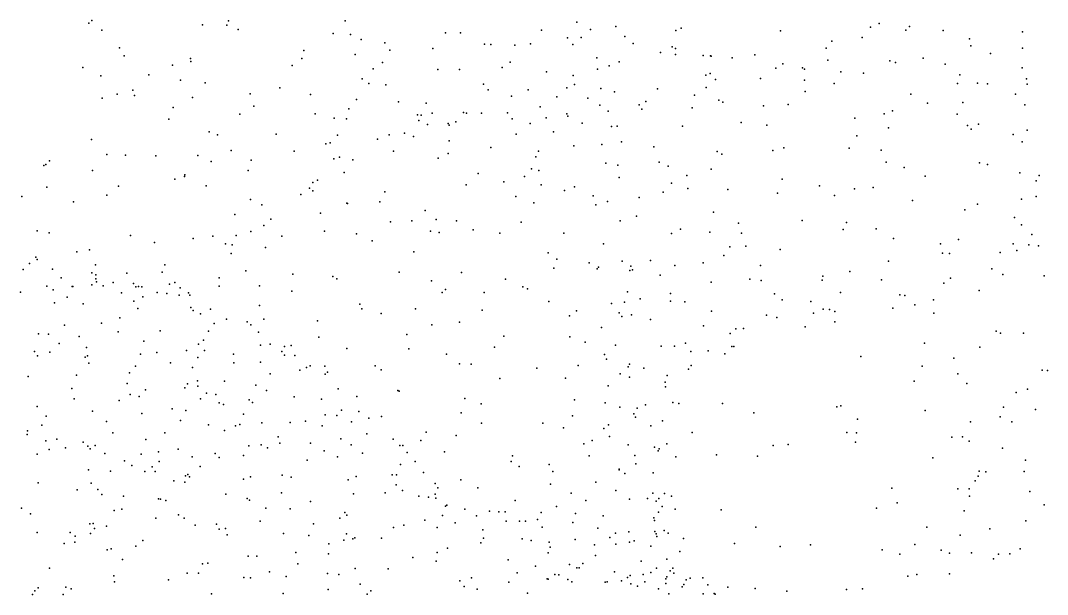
# Model space of a CAD drawing. Header units: metres. Extents: x -24.3 to 24.3, y -27.7 to 27.7.
# Drawn here: x -3.182 to -0.162, y 3.389 to 5.077 of the extents above; entities that cross this region are included whole.
import ezdxf

# ---------------------------------------------------------------- set-up
doc = ezdxf.new("R2010")
doc.units = ezdxf.units.M

msp = doc.modelspace()

# ---------------------------------------------------------------- linework, layer by layer
for p in [(-2.9725, 5.0769, 29.0438), (-2.5706, 5.0764, 29.1623), (-2.2274, 5.076, 22.5565), (-2.9815, 5.0695, 22.695), (-2.943, 5.0488, 25.6749), (-2.647, 5.0643, 20.355), (-2.5752, 5.0636, 16.6098), (-2.5419, 5.0505, 25.3851), (-1.6503, 5.0486, 22.2361), (-1.5463, 5.072, 29.3442), (-1.5057, 5.0508, 16.0204), (-1.4315, 5.0595, 26.209), (-1.2547, 5.048, 22.0029), (-1.2395, 5.0543, 26.5675), (-0.9468, 5.0462, 17.8404), (-0.6823, 5.0578, 28.4533), (-0.6569, 5.0678, 21.7737), (-0.5787, 5.0489, -23.6549), (-0.5678, 5.0595, -12.2128), (-0.4691, 5.0472, 17.3261), (-2.2626, 5.0387, 25.3161), (-2.2115, 5.0354, 16.4495), (-2.1805, 5.0208, 19.8908), (-1.9324, 5.0411, 29.4446), (-1.8884, 5.0409, 3.2058), (-1.5738, 5.0257, 13.1512), (-1.534, 5.0275, 18.8155), (-1.4048, 5.0295, -23.6626), (-0.7961, 5.0167, 17.5739), (-0.7068, 5.0274, 26.8188), (-0.3918, 5.0236, 26.9482), (-0.2354, 5.0436, -23.807), (-2.891, 4.9966, 29.0858), (-2.3495, 4.9886, 16.6635), (-2.111, 5.011, 25.5292), (-2.0963, 4.9894, 25.2853), (-1.97, 4.9951, 19.6076), (-1.8176, 5.0071, 25.5792), (-1.7994, 5.0068, 29.4096), (-1.729, 5.0046, 19.1445), (-1.6828, 5.008, 29.3749), (-1.5584, 5.0066, 25.7457), (-1.3806, 5.0091, 26.323), (-1.2656, 5, 18.1797), (-1.2565, 4.995, 28.6967), (-0.8128, 4.996, 28.4493), (-0.387, 5.0027, 26.2105), (-0.2351, 4.996, 21.7632), (-2.8777, 4.9733, 25.5125), (-2.6824, 4.9656, 12.6371), (-2.6817, 4.9566, -11.6581), (-2.3546, 4.9653, 29.2011), (-2.1982, 4.9768, 29.3187), (-2.1178, 4.9539, 12.8915), (-1.7427, 4.9548, 25.4533), (-1.487, 4.9675, 18.5329), (-1.4222, 4.9552, 29.0506), (-1.2998, 4.9833, 26.4467), (-1.2559, 4.9768, 2.9049), (-1.1752, 4.9741, 28.4974), (-1.1534, 4.9727, 17.7933), (-1.1511, 4.972, -23.5141), (-1.0891, 4.9677, 15.9865), (-1.0225, 4.9762, 2.7879), (-0.8078, 4.9605, 15.8905), (-0.6253, 4.9585, 17.066), (-0.6086, 4.9539, 28.4396), (-0.5274, 4.9658, 13.5088), (-0.3298, 4.9795, 15.5499), (-2.9993, 4.939, 16.833), (-2.7356, 4.946, 3.5054), (-2.3832, 4.9445, 25.3026), (-2.1449, 4.9347, -23.1867), (-1.9547, 4.9328, 29.3509), (-1.8911, 4.9333, 25.3147), (-1.7659, 4.9388, 22.4155), (-1.635, 4.9264, 16.3524), (-1.4856, 4.9337, 25.8838), (-1.4514, 4.9436, 26.0858), (-0.9611, 4.9366, -12.0456), (-0.9403, 4.9497, 26.7572), (-0.8822, 4.9376, 25.9786), (-0.8767, 4.9343, 17.2711), (-0.77, 4.9265, 26.7987), (-0.4627, 4.949, 28.4356), (-0.2365, 4.9383, 13.7406), (-2.9461, 4.9139, 20.4115), (-2.8049, 4.9177, 25.5562), (-2.7119, 4.9014, 16.8703), (-2.6391, 4.8941, 29.1032), (-2.1772, 4.9055, 22.7004), (-1.5569, 4.9153, 25.6457), (-1.1665, 4.9158, 25.8432), (-1.1546, 4.921, 17.5432), (-1.1389, 4.9039, 26.6392), (-1.0065, 4.9064, 28.4396), (-0.8766, 4.9012, 13.3707), (-0.7032, 4.9222, -23.339), (-0.4196, 4.9175, 16.8767), (-0.224, 4.9055, 27.0504), (-2.8526, 4.8717, 22.8328), (-2.4195, 4.8794, 22.7788), (-2.1579, 4.8913, 25.2295), (-2.1082, 4.8878, 16.7665), (-1.8207, 4.8895, 18.9753), (-1.807, 4.8734, 29.2937), (-1.6892, 4.8736, 3.1184), (-1.5752, 4.8791, 17.7772), (-1.5536, 4.8888, 18.1333), (-1.4753, 4.8772, -23.3413), (-1.4359, 4.8675, 16.5628), (-1.3093, 4.8765, 28.5314), (-1.166, 4.88, 16.4566), (-0.875, 4.868, 16.1135), (-0.789, 4.892, 16.91), (-0.4264, 4.8919, 2.3638), (-0.3676, 4.8923, 15.821), (-0.3387, 4.8907, 26.9578), (-0.2221, 4.8899, -12.4037), (-2.9423, 4.849, 3.5428), (-2.8982, 4.8605, 25.6408), (-2.8473, 4.8567, 29.1247), (-2.6768, 4.8508, 20.1573), (-2.5073, 4.8616, 25.4379), (-2.33, 4.859, 25.2354), (-2.1946, 4.8451, 29.1939), (-2.0711, 4.8381, 19.3281), (-1.989, 4.834, 29.2528), (-1.7384, 4.8542, 16.6789), (-1.6052, 4.8523, 29.1705), (-1.5144, 4.8491, 25.7184), (-1.3436, 4.8386, 26.3504), (-1.2002, 4.8571, 13.2585), (-1.1286, 4.8424, 22.1276), (-1.1171, 4.8373, 17.0732), (-0.5636, 4.8607, 26.8504), (-0.5154, 4.8335, 28.4079), (-0.4109, 4.8358, 21.8906), (-0.2561, 4.8605, 28.3065), (-2.7335, 4.8215, 29.0951), (-2.4962, 4.825, 29.1059), (-2.3158, 4.8027, 3.3694), (-2.2166, 4.8171, 25.4843), (-1.972, 4.8046, 25.1996), (-1.8793, 4.8065, 17.7354), (-1.871, 4.8045, 29.2194), (-1.8267, 4.8048, 18.3417), (-1.7506, 4.8059, 16.9161), (-1.6546, 4.823, 25.4268), (-1.5755, 4.8023, 28.9147), (-1.4788, 4.8276, 28.7867), (-1.4542, 4.8106, 17.0724), (-1.363, 4.829, 17.3273), (-1.3547, 4.8162, 16.8172), (-1.2069, 4.8207, 28.434), (-0.9976, 4.8261, 16.6884), (-0.925, 4.8301, 26.7771), (-0.6425, 4.8027, 21.9244), (-0.6182, 4.8117, 16.1609), (-0.2283, 4.8291, 2.1836), (-2.7467, 4.7867, 25.477), (-2.5375, 4.8017, 19.9451), (-2.2597, 4.7899, 17.0032), (-2.2238, 4.7875, 19.4793), (-2.0145, 4.7995, 3.2471), (-2.0113, 4.7827, 18.9673), (-2.0038, 4.7991, 17.0018), (-1.9245, 4.7739, 18.0735), (-1.9021, 4.7787, 12.9629), (-1.7361, 4.7874, 25.3279), (-1.6836, 4.7737, 17.3841), (-1.6362, 4.7911, 29.0352), (-1.5729, 4.7955, -11.8789), (-1.5304, 4.7747, 28.6562), (-1.0625, 4.7769, 26.7072), (-0.7291, 4.7898, 28.3968), (-0.4275, 4.8015, 26.9197), (-2.6278, 4.7492, 25.3657), (-2.4301, 4.7431, 25.2419), (-2.0527, 4.7456, 29.0869), (-1.9858, 4.7709, -11.7508), (-1.9216, 4.7693, 17.2697), (-1.7244, 4.743, 28.9219), (-1.6145, 4.7501, 28.7431), (-1.4444, 4.7654, 28.5056), (-1.4441, 4.7656, 25.9053), (-1.4277, 4.7662, 2.965), (-1.2351, 4.7663, 26.5707), (-0.9872, 4.7689, 28.3788), (-0.6298, 4.7617, 13.4836), (-0.3969, 4.7682, 16.5543), (-0.3866, 4.7574, -23.2494), (-0.3654, 4.7718, 28.3408), (-0.2215, 4.7542, 16.6972), (-2.9739, 4.7275, 25.4879), (-2.603, 4.7407, 22.9188), (-2.2844, 4.7145, -22.9152), (-2.2722, 4.7172, 17.5043), (-2.2501, 4.7394, 29.0452), (-2.133, 4.7278, 25.1382), (-2.0982, 4.7407, 22.8488), (-2.0265, 4.7363, 17.5483), (-1.9219, 4.7228, 28.9914), (-1.473, 4.7123, -23.0643), (-1.4152, 4.7206, 26.0523), (-0.723, 4.7382, 26.8231), (-0.2626, 4.7416, 26.4434), (-0.2367, 4.7206, 15.5836), (-2.9288, 4.6827, 29.1383), (-2.5629, 4.6949, 29.0554), (-2.3775, 4.6931, 28.9936), (-2.0855, 4.6932, 28.9483), (-1.9244, 4.6862, -23.0367), (-1.7994, 4.7038, 28.8236), (-1.659, 4.6926, 28.5462), (-1.5551, 4.7085, 28.4848), (-1.3202, 4.7054, 26.36), (-1.1331, 4.6915, 2.7573), (-1.1194, 4.6844, 28.3409), (-0.9697, 4.6951, 26.0518), (-0.9377, 4.703, 22.1479), (-0.7453, 4.7019, -12.1649), (-0.6512, 4.6953, 28.3612), (-3.1077, 4.6534, 25.692), (-3.0973, 4.6643, 12.4688), (-2.874, 4.6814, 16.9785), (-2.7847, 4.6788, 29.1162), (-2.6611, 4.6804, 12.6698), (-2.6215, 4.6624, -22.849), (-2.5038, 4.6667, 3.4405), (-2.2612, 4.6706, 28.9409), (-2.2442, 4.6748, 19.1352), (-2.2047, 4.6673, 18.6667), (-1.9544, 4.6726, 28.8528), (-1.6671, 4.6758, 25.3039), (-1.4614, 4.6575, 25.6597), (-1.4253, 4.6518, 28.3545), (-1.3043, 4.6608, 22.4077), (-0.6366, 4.6605, 26.3523), (-0.3622, 4.6583, 2.2359), (-0.3387, 4.6534, 27.0265), (-3.1143, 4.6508, 29.1284), (-2.9707, 4.6363, 25.6393), (-2.699, 4.6228, 19.8017), (-2.513, 4.6359, 19.5921), (-2.2309, 4.6304, 18.1807), (-1.8365, 4.6273, 25.1498), (-1.6796, 4.6412, 13.0744), (-1.6581, 4.636, 3.0924), (-1.2779, 4.6483, -11.9589), (-1.1507, 4.6395, -22.8379), (-0.5832, 4.6451, 2.4121), (-0.243, 4.629, 27.1367), (-0.1865, 4.6212, -3.8488), (-2.7282, 4.61, 25.4136), (-2.7006, 4.6181, 25.4087), (-2.6365, 4.5913, 25.3307), (-2.3228, 4.6011, 18.9284), (-2.3087, 4.608, 12.8341), (-1.8714, 4.5938, 3.1809), (-1.7612, 4.6027, 28.4828), (-1.7006, 4.6186, 25.612), (-1.6512, 4.5935, 28.3859), (-1.422, 4.6154, 25.8209), (-1.2678, 4.599, 26.459), (-1.2227, 4.6209, 26.5842), (-0.9421, 4.6109, 26.8428), (-0.5222, 4.6189, 26.9531), (-0.1958, 4.6051, 13.8981), (-3.1054, 4.5871, -22.6934), (-2.9289, 4.5638, 22.9534), (-2.8942, 4.5897, 25.5544), (-2.3578, 4.5651, 17.7542), (-2.3329, 4.584, 23.0343), (-2.3231, 4.5757, 28.8902), (-2.111, 4.5733, 28.7641), (-1.5822, 4.5775, 22.6818), (-1.5527, 4.5877, 25.3862), (-1.4985, 4.5614, 28.2965), (-1.2925, 4.5724, 28.282), (-1.2196, 4.583, 13.231), (-1.102, 4.5805, 26.7316), (-0.9564, 4.5696, 28.2661), (-0.8327, 4.5904, 26.8848), (-0.788, 4.562, 2.5168), (-0.7295, 4.5816, 28.2835), (-0.6744, 4.586, 26.927), (-3.1784, 4.5592, 22.8237), (-3.0265, 4.5436, 20.0585), (-2.5061, 4.5502, 25.198), (-2.4723, 4.5346, 28.97), (-2.2232, 4.54, 28.8306), (-2.2204, 4.5386, 25.0642), (-2.1259, 4.5439, 25.4531), (-1.7261, 4.5591, -22.8533), (-1.6723, 4.5409, 25.2162), (-1.4908, 4.5348, 2.9843), (-1.4557, 4.5444, 25.5881), (-1.3631, 4.5564, 26.1913), (-0.5586, 4.5481, 28.2398), (-0.3677, 4.5367, -22.9484), (-0.2389, 4.552, 28.0835), (-0.1952, 4.5597, 15.7621), (-2.5521, 4.5062, 19.2122), (-2.2999, 4.5101, 3.3514), (-1.9925, 4.5187, 25.0587), (-1.3711, 4.5016, 26.0737), (-1.1441, 4.5137, 28.228), (-0.4053, 4.5198, 26.5634), (-2.4664, 4.4746, 18.1231), (-2.4467, 4.493, 18.3568), (-2.0947, 4.4847, -22.8791), (-2.0318, 4.4877, 28.5511), (-1.9597, 4.4923, 23.0584), (-1.9006, 4.4884, 25.4976), (-1.7099, 4.4838, 28.2818), (-1.4184, 4.4875, 28.2372), (-1.0704, 4.4809, 22.4414), (-0.8832, 4.4885, 13.4021), (-0.7529, 4.483, 28.1998), (-0.2587, 4.4982, 27.2314), (-0.2381, 4.4764, 27.9757), (-3.1336, 4.4583, 29.1003), (-3.0986, 4.4523, 16.7214), (-2.8589, 4.4444, 29.0887), (-2.6173, 4.443, 28.9956), (-2.5482, 4.4444, 18.8152), (-2.5053, 4.4565, -11.6004), (-2.4143, 4.4426, 25.0957), (-2.2883, 4.4578, 25.3279), (-2.1946, 4.4498, -11.6536), (-1.9765, 4.4576, 28.4468), (-1.9516, 4.4539, 12.9482), (-1.8514, 4.4619, 28.3282), (-1.7725, 4.452, 25.1083), (-1.5847, 4.452, 25.2889), (-1.2677, 4.4504, -22.6288), (-1.2415, 4.463, 26.5838), (-1.1548, 4.4549, 2.7562), (-1.0623, 4.4513, 26.8389), (-0.7631, 4.4622, 26.9755), (-0.6662, 4.4642, 13.4932), (-0.2083, 4.4474, 27.38), (-2.7887, 4.4246, 25.3823), (-2.6748, 4.4362, 12.678), (-2.5799, 4.4199, 25.2079), (-2.56, 4.417, 17.4896), (-2.1487, 4.4292, 28.6077), (-1.468, 4.42, 25.4805), (-1.0966, 4.4112, 13.3201), (-1.0494, 4.4138, 28.1573), (-0.6147, 4.4361, 26.5063), (-0.4764, 4.4204, 2.248), (-0.4237, 4.4328, 22.146), (-0.2625, 4.42, -3.9167), (-0.2173, 4.4176, 27.8082), (-0.1887, 4.4147, 27.6671), (-3.1377, 4.3811, 14.4261), (-3.0165, 4.3963, 19.7527), (-2.98, 4.4029, 12.5477), (-2.5632, 4.3923, 23.2134), (-2.4617, 4.4091, 28.8799), (-2.0259, 4.3964, 24.984), (-1.6303, 4.3935, 25.189), (-1.1142, 4.3857, 26.0825), (-0.9485, 4.4037, 26.2236), (-0.4708, 4.393, 28.0515), (-0.4507, 4.3916, 27.1839), (-0.3016, 4.3953, 27.9093), (-0.2523, 4.4007, -4.261), (-3.1562, 4.3629, 3.5803), (-3.1339, 4.3738, 25.4889), (-2.9619, 4.3584, 25.3613), (-2.7582, 4.3588, 17.2345), (-1.6049, 4.3752, 28.1772), (-1.5101, 4.3642, 22.8937), (-1.4823, 4.352, 28.1496), (-1.4129, 4.3696, 25.7303), (-1.3876, 4.3549, 25.92), (-1.3297, 4.3715, 26.3484), (-1.2582, 4.3565, 28.132), (-1.1743, 4.3647, 26.7543), (-1.0064, 4.3566, 26.9935), (-0.6293, 4.3694, 28.0775), (-3.1743, 4.3451, 25.4248), (-3.0886, 4.3458, 14.205), (-3.0629, 4.3199, 14.082), (-2.9732, 4.3346, 25.4275), (-2.9614, 4.329, 14.3386), (-2.8699, 4.3341, 23.0565), (-2.7659, 4.3369, 29.0146), (-2.598, 4.3203, 28.9244), (-2.5196, 4.3413, 25.206), (-2.3811, 4.3316, 28.7863), (-2.2636, 4.3238, 23.3232), (-2.0685, 4.3366, 28.4629), (-1.8851, 4.3359, 28.3003), (-1.6143, 4.3488, 25.6231), (-1.4869, 4.3471, 25.3881), (-1.3906, 4.3423, 26.1229), (-1.383, 4.3436, 2.9023), (-1.3016, 4.3281, 26.4625), (-0.8226, 4.3254, 28.0174), (-0.743, 4.3394, 2.4651), (-0.4475, 4.3196, -22.6083), (-0.3257, 4.3471, 13.8859), (-0.2931, 4.3303, 27.5001), (-0.1715, 4.3261, -4.7625), (-3.1051, 4.2954, 13.7955), (-3.031, 4.2944, 29.0725), (-3.0289, 4.2952, 14.5597), (-2.9724, 4.3, 14.4539), (-2.9609, 4.3174, 14.147), (-2.9592, 4.3087, 13.932), (-2.9396, 4.2966, 19.3247), (-2.9101, 4.3067, 16.951), (-2.85, 4.3036, 13.993), (-2.8436, 4.2935, 14.2312), (-2.8352, 4.2951, 18.9352), (-2.8254, 4.2941, 13.7972), (-2.7447, 4.3017, 18.5235), (-2.7283, 4.3067, 18.2781), (-2.7129, 4.2914, 17.9804), (-2.598, 4.2955, 25.1671), (-2.4795, 4.2965, 3.4161), (-2.2526, 4.3174, 28.6415), (-1.9742, 4.3118, 23.2942), (-1.7561, 4.3167, 28.2235), (-1.705, 4.2939, 3.0861), (-1.151, 4.3076, 28.0316), (-1.0377, 4.3162, -22.4951), (-1.0042, 4.3123, 28.0093), (-0.825, 4.3132, 27.1509), (-0.6504, 4.3141, 27.9572), (-0.4666, 4.3048, 27.8892), (-3.1824, 4.2778, 13.6438), (-3.0863, 4.2848, 14.6857), (-3.0449, 4.2638, 13.4118), (-2.8855, 4.2759, 25.3484), (-2.8224, 4.2643, 13.3954), (-2.7809, 4.2768, 14.0867), (-2.752, 4.2747, 13.9059), (-2.7163, 4.2689, 13.7482), (-2.6884, 4.2763, 25.2448), (-2.6846, 4.2698, 13.4822), (-2.3849, 4.2809, 24.9989), (-1.9424, 4.2775, 24.8791), (-1.9322, 4.2862, -11.7271), (-1.8187, 4.2772, 24.9354), (-1.6913, 4.2876, 23.1197), (-1.3968, 4.2796, 13.148), (-1.2707, 4.2744, 22.8343), (-0.9645, 4.273, 2.6129), (-0.7707, 4.2772, 27.9042), (-0.5963, 4.2699, 27.3312), (-0.5813, 4.2688, 27.8149), (-0.3633, 4.2835, 27.5921), (-3.0826, 4.2473, 13.2979), (-2.9985, 4.2438, 13.2005), (-2.8489, 4.2519, 14.4293), (-2.8372, 4.2303, 13.1867), (-2.6812, 4.2331, 23.4029), (-2.4791, 4.239, 12.7834), (-2.1846, 4.2429, 12.8764), (-2.1789, 4.2294, 28.5237), (-2.0203, 4.2293, 28.3588), (-1.6284, 4.2511, 25.1059), (-1.4444, 4.2451, 25.4901), (-1.406, 4.2486, 25.8465), (-1.3597, 4.2582, 28.0236), (-1.2711, 4.2518, 26.5896), (-1.2287, 4.2496, 27.9612), (-0.9424, 4.2555, 27.8987), (-0.858, 4.2507, 13.4321), (-0.6164, 4.2311, 27.4847), (-0.5518, 4.241, 27.6764), (-0.4973, 4.2559, 27.4833), (-2.8903, 4.2023, 14.6482), (-2.6743, 4.2239, 28.9485), (-2.6529, 4.2147, 13.3241), (-2.6239, 4.2278, 13.8738), (-2.5765, 4.1989, 14.1009), (-2.4671, 4.1991, 24.9684), (-2.1219, 4.215, 3.2673), (-1.8245, 4.2253, 12.9903), (-1.5675, 4.2084, -22.6419), (-1.5474, 4.2232, 25.2161), (-1.4219, 4.2172, 26.1223), (-1.4135, 4.2071, 25.6311), (-1.3854, 4.2113, 26.2482), (-1.1498, 4.2219, 26.9273), (-0.9887, 4.2104, 27.783), (-0.9579, 4.2034, 27.3162), (-0.8503, 4.2163, 27.7358), (-0.822, 4.2282, 27.3293), (-0.8035, 4.2268, 22.5463), (-0.7875, 4.2209, 26.4242), (-0.4965, 4.2164, 22.3819), (-3.0533, 4.1809, 25.3378), (-2.9445, 4.1875, 13.0554), (-2.6128, 4.1864, 14.3377), (-2.5155, 4.1908, 28.8579), (-2.505, 4.1818, 13.6869), (-2.3094, 4.1935, 28.6561), (-1.9723, 4.1826, 24.7739), (-1.8912, 4.1904, 28.2577), (-1.4739, 4.1747, 25.3129), (-1.33, 4.198, 26.4421), (-1.1736, 4.179, 27.8512), (-1.079, 4.1708, 22.8138), (-1.056, 4.1711, 13.3331), (-0.875, 4.1767, 27.4842), (-0.7877, 4.1913, 27.5927), (-3.1293, 4.1552, -11.6093), (-3.0999, 4.155, 12.5994), (-3.0099, 4.1474, 14.8382), (-2.895, 4.1616, 14.7615), (-2.7721, 4.1644, 25.2176), (-2.6298, 4.1638, 17.3857), (-2.4829, 4.161, 14.0012), (-2.3048, 4.1463, 24.7911), (-2.0466, 4.1536, 23.5952), (-1.7605, 4.1484, 28.1793), (-1.5671, 4.1466, 25.0775), (-1.0952, 4.157, 27.2161), (-0.3131, 4.1635, -3.6555), (-0.2999, 4.1574, -4.6823), (-0.2327, 4.1572, 22.3111), (-3.0689, 4.1275, 16.5655), (-2.9885, 4.1158, 29.0428), (-2.8194, 4.1342, 25.1985), (-2.6589, 4.1254, 13.1014), (-2.6447, 4.1375, 14.5216), (-2.4762, 4.1222, 14.3227), (-2.4487, 4.1256, 13.4706), (-2.4061, 4.1183, 28.7496), (-2.3864, 4.1214, 13.868), (-2.2226, 4.1129, -22.9853), (-2.0407, 4.112, 28.3673), (-1.7889, 4.1166, 24.7898), (-1.5221, 4.1311, 27.9652), (-1.4327, 4.1223, 25.9456), (-1.2985, 4.1194, 26.5872), (-1.2595, 4.1195, 27.7845), (-1.2266, 4.1283, 26.8439), (-1.0903, 4.1188, 27.3416), (-1.0849, 4.1186, 27.5867), (-0.5235, 4.1279, 13.6656), (-0.3614, 4.1168, -4.3236), (-3.1418, 4.104, 14.9558), (-3.1327, 4.0906, 29.0235), (-3.096, 4.1022, 3.5666), (-2.9921, 4.0869, 25.2499), (-2.9853, 4.0907, 12.9533), (-2.8293, 4.0963, 12.9771), (-2.7814, 4.101, 12.6618), (-2.6941, 4.1069, 18.1901), (-2.6614, 4.0862, 14.6802), (-2.6417, 4.1066, 25.0304), (-2.5563, 4.0955, 24.9162), (-2.4135, 4.1038, 14.1798), (-2.4059, 4.093, 24.9512), (-2.3755, 4.0916, 13.5996), (-1.9296, 4.0961, 25.3065), (-1.4646, 4.0946, 25.7497), (-1.4592, 4.0813, 25.2132), (-1.2109, 4.1039, 27.675), (-1.1604, 4.106, 26.1204), (-1.111, 4.0964, 27.4728), (-0.7112, 4.0886, 2.3716), (-0.4372, 4.0844, -12.3748), (-2.9814, 4.0698, 18.9692), (-2.8447, 4.061, 14.865), (-2.7415, 4.0706, 14.7996), (-2.6763, 4.0562, 13.0019), (-2.5553, 4.0703, 13.143), (-2.4768, 4.0727, 14.4746), (-2.3612, 4.0485, 13.3577), (-2.3413, 4.057, 13.4759), (-2.3306, 4.0612, 14.0546), (-2.2876, 4.0607, 24.6906), (-2.1398, 4.0612, 25.1527), (-2.1215, 4.0496, 24.6412), (-1.8913, 4.0679, 24.6603), (-1.857, 4.0663, 28.228), (-1.6642, 4.0548, 24.8291), (-1.5423, 4.0623, 24.9676), (-1.3951, 4.0591, 25.629), (-1.3911, 4.0663, 27.8095), (-1.3491, 4.055, 26.4749), (-1.2179, 4.0519, 27.3797), (-1.2097, 4.0625, 27.0973), (-0.5305, 4.0606, 2.1828), (-0.1776, 4.0484, 14.3277), (-0.1621, 4.0482, -3.0687), (-3.1604, 4.0304, 19.2638), (-3.0174, 4.0338, 14.9874), (-2.8616, 4.0408, 28.9939), (-2.6618, 4.0178, 23.6902), (-2.4484, 4.0383, 13.2254), (-2.2864, 4.0368, 13.706), (-2.2795, 4.0431, 13.9149), (-1.773, 4.0239, 3.0993), (-1.5797, 4.025, 23.5131), (-1.4192, 4.0383, 25.7602), (-1.391, 4.0285, 25.4101), (-1.2806, 4.0333, 23.1457), (-0.4259, 4.0383, 13.8746), (-3.0316, 3.9949, 29.0369), (-2.8692, 4.0098, 25.1016), (-2.8147, 3.9913, 12.8852), (-2.6991, 3.9971, 28.9396), (-2.6915, 4.0082, 24.9568), (-2.6607, 4.0018, 24.9834), (-2.5821, 4.0164, 16.9743), (-2.4908, 4.0044, -23.1704), (-2.4587, 3.9894, 28.8042), (-2.2481, 3.9935, 13.5376), (-2.0729, 3.9887, 23.9826), (-2.069, 3.9873, 28.3847), (-1.4543, 4.0026, 26.1671), (-1.2864, 4.0136, 2.8131), (-1.2855, 3.9997, 27.4739), (-0.5538, 4.0166, 22.6166), (-0.3996, 4.0093, -22.5182), (-0.2206, 3.9927, 15.4893), (-3.025, 3.965, 12.8445), (-2.8921, 3.9599, 18.552), (-2.8598, 3.9773, 14.9903), (-2.8339, 3.9716, -23.2672), (-2.6527, 3.9646, 17.9269), (-2.6353, 3.9809, 24.8466), (-2.6078, 3.9771, 17.5341), (-2.5101, 3.9613, 24.7212), (-2.378, 3.9704, 23.8384), (-2.2969, 3.9637, 14.409), (-2.1936, 3.971, 13.7996), (-1.8761, 3.9654, -22.884), (-1.5534, 3.9613, 27.9236), (-0.2546, 3.9832, 14.1122), (-3.1336, 3.9422, 25.1626), (-2.9709, 3.9282, 25.089), (-2.7367, 3.9349, 16.6802), (-2.6961, 3.9302, 12.8784), (-2.5978, 3.9525, 14.883), (-2.5851, 3.948, 12.9611), (-2.4997, 3.9542, 13.0507), (-2.2385, 3.931, 28.5672), (-2.1875, 3.9274, 14.1802), (-1.8277, 3.9498, 24.604), (-1.4633, 3.9526, 27.7743), (-1.4194, 3.9403, -22.5637), (-1.369, 3.9373, 25.6202), (-1.3442, 3.947, 27.5819), (-1.2637, 3.9539, 27.285), (-1.2459, 3.9506, 27.1175), (-1.1182, 3.9512, -22.4195), (-0.782, 3.9412, -22.3821), (-0.7696, 3.9435, -12.2213), (-0.522, 3.9307, 26.8142), (-0.2916, 3.9397, 22.5648), (-0.1968, 3.9331, 15.926), (-3.1075, 3.9134, 16.3945), (-2.9293, 3.8979, 29.0417), (-2.8253, 3.9215, 24.9875), (-2.712, 3.901, 15.0392), (-2.5267, 3.9195, 24.6636), (-2.3441, 3.899, 28.6999), (-2.2867, 3.9178, 14.5848), (-2.2523, 3.9157, 24.5244), (-2.2086, 3.8966, 13.4045), (-2.1585, 3.9076, 13.6681), (-2.1203, 3.9124, 13.9982), (-1.8868, 3.9238, 28.2335), (-1.5587, 3.9143, 13.046), (-1.379, 3.9204, 23.4437), (-1.374, 3.9105, 25.1509), (-1.2947, 3.8997, 26.7345), (-1.0259, 3.923, 26.3073), (-0.721, 3.9044, 13.517), (-0.3882, 3.8971, -4.081), (-0.3009, 3.9114, 27.0143), (-0.267, 3.8967, 15.2755), (-3.162, 3.8705, 12.6838), (-3.1197, 3.8874, 29.0682), (-2.6295, 3.888, 24.7206), (-2.5827, 3.8719, 23.8894), (-2.5502, 3.885, 12.7387), (-2.5377, 3.8893, 16.7954), (-2.4728, 3.8939, 14.8766), (-2.3895, 3.8952, 24.5673), (-2.2957, 3.8856, 12.808), (-1.9896, 3.867, 25.0686), (-1.8264, 3.8926, 24.0002), (-1.6464, 3.8931, 27.9898), (-1.5857, 3.8797, 24.7666), (-1.4667, 3.8769, 26.1825), (-1.4535, 3.8881, 25.9589), (-1.3288, 3.885, 25.4923), (-3.1629, 3.8596, 15.309), (-3.1078, 3.8411, 18.803), (-3.076, 3.8455, -23.4089), (-2.9982, 3.837, 15.4744), (-2.911, 3.8645, 15.2917), (-2.8137, 3.8453, 29.0181), (-2.758, 3.8647, 24.8243), (-2.4247, 3.853, 24.3006), (-2.2406, 3.8466, 13.234), (-2.1637, 3.8615, 14.3819), (-2.086, 3.8457, 24.7371), (-2.0055, 3.8419, 28.3099), (-1.9012, 3.8568, 24.5126), (-1.501, 3.8422, 25.728), (-1.4503, 3.854, 24.9227), (-1.2073, 3.8651, -12.0304), (-0.7518, 3.8654, 22.8763), (-0.7262, 3.8374, 26.6337), (-0.7233, 3.8643, 2.3253), (-0.4437, 3.8523, 2.0414), (-0.4119, 3.853, 13.99), (-0.3928, 3.8396, -4.4322), (-3.0985, 3.8154, 15.5999), (-3.0499, 3.8205, -11.6114), (-2.9846, 3.8249, 25.0139), (-2.978, 3.8172, 15.6118), (-2.9627, 3.8273, 23.256), (-2.7764, 3.8082, 15.3166), (-2.7189, 3.8166, 15.1904), (-2.5113, 3.826, 24.5746), (-2.4751, 3.8291, 14.9948), (-2.4556, 3.8201, 28.8382), (-2.42, 3.8339, 3.3827), (-2.3294, 3.834, 13.0759), (-2.289, 3.8113, 24.4628), (-2.2102, 3.8297, 14.7522), (-2.0672, 3.8273, 24.4515), (-2.0579, 3.8272, 3.2666), (-2.045, 3.8071, 13.9895), (-1.9355, 3.8088, 12.8796), (-1.5256, 3.8326, 27.7785), (-1.3953, 3.8292, 27.4892), (-1.3182, 3.8222, 25.2197), (-1.307, 3.8119, 25.9151), (-1.3038, 3.8171, 25.3905), (-1.2819, 3.8319, 26.885), (-0.9684, 3.8272, 13.3784), (-0.9252, 3.8299, 23.0862), (-0.2948, 3.8198, -5.034), (-3.1331, 3.8018, 25.0728), (-2.9343, 3.8034, 12.7019), (-2.8766, 3.7823, 18.3784), (-2.8275, 3.8017, 15.4835), (-2.7746, 3.7807, 16.4423), (-2.6772, 3.7938, 12.7727), (-2.6096, 3.8035, 28.9404), (-2.5986, 3.7921, 17.7406), (-2.5262, 3.7975, 12.8388), (-2.3392, 3.7838, 14.9595), (-2.2506, 3.7938, 14.8647), (-2.1769, 3.8043, 13.3331), (-2.0215, 3.7807, 14.1285), (-1.7397, 3.7801, 24.5542), (-1.7356, 3.7973, 28.0362), (-1.5101, 3.7968, -11.8994), (-1.3757, 3.7976, 13.1246), (-1.2547, 3.7944, 2.7728), (-1.1354, 3.7996, 13.2283), (-1.0146, 3.7956, 2.6), (-0.4995, 3.7915, -12.3999), (-0.2266, 3.7837, -3.2987), (-2.9827, 3.7561, 15.7593), (-2.9176, 3.7517, 16.2442), (-2.8547, 3.7687, 23.58), (-2.8168, 3.7513, 15.7259), (-2.7955, 3.765, 24.6168), (-2.7861, 3.751, 12.7337), (-2.6542, 3.766, 15.3346), (-2.0648, 3.7713, 13.5905), (-1.9974, 3.7477, 14.2524), (-1.7155, 3.7654, 24.1776), (-1.6274, 3.7717, 24.6488), (-1.6168, 3.7504, 25.4775), (-1.4218, 3.7574, 25.9737), (-1.4215, 3.756, 26.24), (-1.3725, 3.7735, 26.5434), (-1.3216, 3.7465, 23.6254), (-0.363, 3.752, 15.4656), (-0.3438, 3.7495, 15.1167), (-0.2302, 3.7509, 16.1194), (-3.1305, 3.7176, 15.7705), (-2.9751, 3.7165, 24.9068), (-2.7312, 3.723, 3.5101), (-2.6994, 3.7199, 15.6562), (-2.6969, 3.7382, 28.9987), (-2.6899, 3.7416, 18.0057), (-2.6855, 3.7352, 15.5284), (-2.5264, 3.7287, 15.2631), (-2.5061, 3.7352, 16.5851), (-2.4133, 3.7403, 15.1039), (-2.3866, 3.7339, 28.7943), (-2.2184, 3.7262, 28.5953), (-2.1949, 3.7357, -11.6826), (-2.0891, 3.7409, 14.7687), (-2.077, 3.7408, 14.6333), (-1.9631, 3.7159, -23.0808), (-1.8874, 3.7261, 28.1366), (-1.4901, 3.7191, 27.5771), (-1.4047, 3.7448, 27.356), (-0.3746, 3.7236, 15.7136), (-0.366, 3.7372, -4.8173), (-3.0156, 3.697, 24.7291), (-2.9549, 3.6983, 29.0949), (-2.4145, 3.6885, 17.3781), (-2.1103, 3.6886, 28.4004), (-2.0774, 3.7112, 13.4401), (-2.059, 3.6954, 14.8832), (-1.9549, 3.7025, 24.4433), (-1.8373, 3.7032, 24.8569), (-1.6241, 3.7133, 27.8287), (-1.5631, 3.6868, 27.6891), (-1.4317, 3.6952, 24.8278), (-1.3227, 3.6875, 26.8259), (-1.288, 3.6866, 25.5394), (-0.6194, 3.7018, 26.8121), (-0.4257, 3.7001, -22.4076), (-0.3922, 3.6994, 22.7488), (-0.2135, 3.6922, -5.3345), (-2.9429, 3.6836, 15.8615), (-2.8792, 3.6784, 12.6853), (-2.7771, 3.6705, -11.5976), (-2.7707, 3.6691, 24.6695), (-2.7551, 3.6653, 15.8107), (-2.5784, 3.6843, 15.5457), (-2.5162, 3.6717, 12.7995), (-2.5091, 3.6668, 28.916), (-2.33, 3.6623, 24.4179), (-2.2028, 3.6847, 15.0232), (-2.0111, 3.6779, 28.2906), (-1.9822, 3.6758, 14.5773), (-1.9632, 3.6846, 13.9818), (-1.9608, 3.672, 13.8361), (-1.7273, 3.6652, 24.3756), (-1.5197, 3.666, 13.022), (-1.3918, 3.6697, 27.1652), (-1.3385, 3.6717, 26.9502), (-1.3131, 3.6635, 26.5823), (-1.3051, 3.6713, 25.0844), (-1.2676, 3.6783, 25.2761), (-0.6039, 3.6583, 2.1517), (-0.3914, 3.6779, 27.0344), (-3.1796, 3.6433, 15.8645), (-3.1533, 3.626, 12.7025), (-2.9068, 3.6361, -23.5995), (-2.8847, 3.6399, 24.1851), (-2.4605, 3.6435, 15.3656), (-2.389, 3.6413, 12.9097), (-2.2284, 3.6305, 16.6112), (-1.9327, 3.6488, 14.1373), (-1.9285, 3.6514, 14.2827), (-1.8752, 3.6401, 14.6851), (-1.803, 3.6342, -11.7799), (-1.7756, 3.632, 14.8587), (-1.7569, 3.6319, 24.5041), (-1.6511, 3.6301, 25.1017), (-1.6063, 3.648, 24.6244), (-1.5498, 3.6269, -22.7612), (-1.306, 3.6309, 26.338), (-1.2957, 3.6479, -22.5706), (-1.2567, 3.6403, 25.3948), (-1.122, 3.6382, 26.2275), (-0.6651, 3.6426, 13.6667), (-0.4071, 3.6355, 14.9355), (-0.1715, 3.6528, 22.6334), (-2.9784, 3.5972, 15.9687), (-2.9687, 3.5975, 12.6401), (-2.7847, 3.6136, 15.9136), (-2.7176, 3.6231, 12.7007), (-2.7007, 3.6133, 12.7294), (-2.6058, 3.5964, 15.7604), (-2.4775, 3.605, 15.5359), (-2.3205, 3.597, 28.7554), (-2.2432, 3.6137, 15.1749), (-2.2223, 3.6229, 13.0932), (-1.9934, 3.6077, 15.032), (-1.9418, 3.6213, 13.6517), (-1.9037, 3.6004, 28.0905), (-1.8412, 3.6204, 15.0203), (-1.754, 3.6046, 27.9083), (-1.715, 3.6053, 14.5539), (-1.6972, 3.6046, 15.0629), (-1.6622, 3.6094, 14.7388), (-1.5584, 3.6005, 14.9679), (-1.4688, 3.6205, 27.3286), (-1.3199, 3.6151, 26.6912), (-1.318, 3.6065, 26.148), (-0.2256, 3.6057, -12.621), (-3.1332, 3.571, 15.985), (-3.0369, 3.5715, 29.1307), (-2.9762, 3.5686, 24.4797), (-2.9648, 3.5835, 24.7726), (-2.9294, 3.5905, 3.5601), (-2.6688, 3.5931, 24.5429), (-2.5978, 3.5812, 16.1922), (-2.5793, 3.5831, -23.49), (-2.5744, 3.5646, 24.4689), (-2.4091, 3.5687, 24.3957), (-2.2239, 3.5673, 28.6187), (-2.0851, 3.5858, 16.8893), (-2.055, 3.5931, 13.2735), (-1.9575, 3.5863, 13.5386), (-1.8224, 3.5796, 15.1447), (-1.6478, 3.5873, 24.5986), (-1.4848, 3.5842, 14.7912), (-1.4327, 3.5699, 24.8244), (-1.3933, 3.573, 26.9904), (-1.3166, 3.5749, 24.9951), (-1.3126, 3.5677, 26.0278), (-1.2891, 3.5773, 25.6861), (-1.2781, 3.5692, 26.5127), (-1.0194, 3.5868, 13.3083), (-0.5172, 3.5869, 22.9262), (-0.3318, 3.5819, -3.6838), (-3.0545, 3.5391, 23.3933), (-3.0232, 3.5429, 15.9934), (-3.0219, 3.5606, 18.6733), (-2.823, 3.5477, 24.6182), (-2.3349, 3.5629, 15.3356), (-2.2756, 3.5385, 12.725), (-2.2312, 3.5485, 24.3801), (-2.2053, 3.5532, 3.373), (-2.1992, 3.5561, 17.1807), (-2.1208, 3.5547, 28.4515), (-1.8285, 3.5411, 13.772), (-1.8203, 3.5548, 14.1892), (-1.7068, 3.5526, 3.1243), (-1.6805, 3.5484, 27.7087), (-1.6273, 3.5434, 14.46), (-1.5514, 3.5512, 27.4511), (-1.4942, 3.5353, 24.1991), (-1.4489, 3.5564, 27.1576), (-1.4314, 3.5367, 15.202), (-1.391, 3.5426, 14.7257), (-1.3778, 3.5468, 15.0547), (-1.3114, 3.5602, 25.8799), (-1.2322, 3.5543, -12.0423), (-1.0824, 3.5396, 23.6563), (-0.8587, 3.5349, 13.4463), (-0.5521, 3.536, 15.3588), (-0.4192, 3.5633, -4.4106), (-2.9279, 3.521, 12.6758), (-2.9157, 3.5237, 18.4755), (-2.8433, 3.531, 29.0923), (-2.3727, 3.513, 16.2154), (-2.2764, 3.5088, 17.6376), (-1.9573, 3.5122, 13.3946), (-1.9271, 3.5251, 15.2578), (-1.631, 3.5114, 15.3352), (-1.6246, 3.5287, 27.5703), (-1.3289, 3.5309, 14.8275), (-1.2438, 3.5154, 23.8644), (-0.9478, 3.5304, -22.4137), (-0.6487, 3.5202, 15.6402), (-0.5962, 3.5073, 16.0803), (-0.4746, 3.5194, 14.6224), (-0.4502, 3.5108, 14.3305), (-0.3855, 3.5115, -3.906), (-0.3062, 3.5079, -5.1364), (-0.2728, 3.509, 22.7689), (-0.2423, 3.5234, -3.4485), (-2.8823, 3.4921, 16.0617), (-2.647, 3.4798, 29.0079), (-2.6319, 3.4816, 15.9316), (-2.513, 3.5015, 15.7633), (-2.4871, 3.5015, 3.4755), (-2.3666, 3.4797, 28.7971), (-2.0283, 3.4981, 16.55), (-1.9603, 3.4874, 28.1433), (-1.7481, 3.4915, 15.3982), (-1.5681, 3.4769, 14.3183), (-1.5289, 3.48, 3.0068), (-1.4918, 3.5034, 24.7434), (-1.357, 3.4875, 13.0606), (-1.2811, 3.4928, 14.7097), (-0.3208, 3.4941, 1.8256), (-3.097, 3.4664, -11.6868), (-2.9081, 3.4436, 12.5981), (-2.6919, 3.4517, 16.0301), (-2.6587, 3.4517, 24.4559), (-2.4502, 3.4557, 24.3852), (-2.2792, 3.4507, 28.707), (-2.2467, 3.4481, 12.9851), (-2.1981, 3.4652, -23.3921), (-2.1016, 3.4642, 15.353), (-1.7215, 3.4529, 12.873), (-1.6681, 3.4722, 14.1908), (-1.6107, 3.4476, 24.598), (-1.599, 3.4474, 27.3369), (-1.5465, 3.4676, 27.2119), (-1.5397, 3.4675, 24.8991), (-1.4354, 3.4556, 15.341), (-1.3898, 3.4446, 14.4149), (-1.3513, 3.4477, 25.7506), (-1.3284, 3.4542, 15.1915), (-1.3117, 3.4669, 26.8651), (-1.2714, 3.4587, 15.0872), (-1.2635, 3.4665, 25.4065), (-1.2606, 3.4515, 25.9663), (-0.5727, 3.4434, 14.9105), (-0.5467, 3.4478, 13.9581), (-0.45, 3.4499, 16.4081), (-2.9062, 3.4265, 24.6278), (-2.7475, 3.4325, 3.6255), (-2.5256, 3.4396, 12.7472), (-2.5061, 3.4384, 28.9202), (-2.4013, 3.4425, 12.8294), (-2.1836, 3.4199, 15.4495), (-1.8904, 3.4298, 15.4621), (-1.8561, 3.4379, 3.2527), (-1.7459, 3.4257, 13.4978), (-1.6336, 3.4351, 13.5795), (-1.6309, 3.4344, 13.6993), (-1.573, 3.4331, 14.0233), (-1.5612, 3.4263, 13.8828), (-1.4628, 3.4255, 14.2707), (-1.4571, 3.4263, 13.8115), (-1.4152, 3.429, 13.6042), (-1.3974, 3.4394, 26.9486), (-1.3878, 3.4202, 13.9366), (-1.3674, 3.4141, 14.0978), (-1.3464, 3.4268, 13.718), (-1.2848, 3.4354, 25.869), (-1.2848, 3.4212, 13.8374), (-1.2818, 3.4407, 25.715), (-1.232, 3.4186, 14.5291), (-1.2252, 3.4322, 26.0063), (-1.2133, 3.4372, 14.8434), (-1.1754, 3.4377, 26.4336), (-1.1606, 3.4177, 13.8504), (-3.1474, 3.3896, 16.0897), (-3.1406, 3.4003, 24.8043), (-3.1306, 3.4085, 12.6204), (-3.0571, 3.3893, 24.1696), (-3.0493, 3.4108, 29.1501), (-3.0339, 3.4061, 24.7247), (-2.6204, 3.3911, 18.2634), (-2.4103, 3.3918, 15.7615), (-2.2779, 3.4035, 15.5958), (-2.1625, 3.3902, 28.5444), (-2.1518, 3.4003, 24.3671), (-1.8779, 3.4128, 13.3821), (-1.8395, 3.4046, 27.7543), (-1.6909, 3.3931, 13.388), (-1.306, 3.4055, 14.3021), (-1.2756, 3.3911, 13.5151), (-1.2362, 3.4118, 14.0723), (-1.1745, 3.3915, 14.9876), (-1.1425, 3.3918, 14.2464), (-1.1394, 3.3904, 14.7254), (-1.1021, 3.4109, 14.0069), (-1.0221, 3.4072, 13.9174), (-0.9291, 3.3991, 13.7482), (-0.7533, 3.4036, 26.6625), (-0.7063, 3.4057, 2.2272)]:
    msp.add_point(p)

doc.saveas('drawing.dxf')
